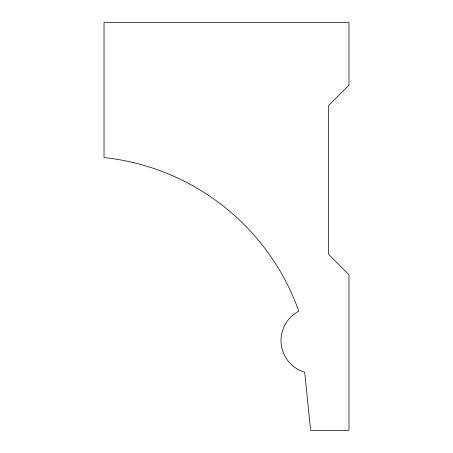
<?xml version="1.0" encoding="UTF-8"?>
<svg xmlns="http://www.w3.org/2000/svg" width="453" height="453" viewBox="0 0 453 453"><rect width="100%" height="100%" fill="white"/><g stroke="black" fill="none" stroke-linecap="round" stroke-linejoin="round"><path stroke-width="0.68" d="M348.974 85.124L328.618 105.487L328.618 254.359L348.974 274.716L348.974 430.35L310.611 430.35L304.71 372.247A33.086 33.086 0 0 1 298.804 311.188A232.904 232.904 0 0 0 104.026 157.565L104.026 22.65L348.974 22.65L348.974 85.124"/></g></svg>
